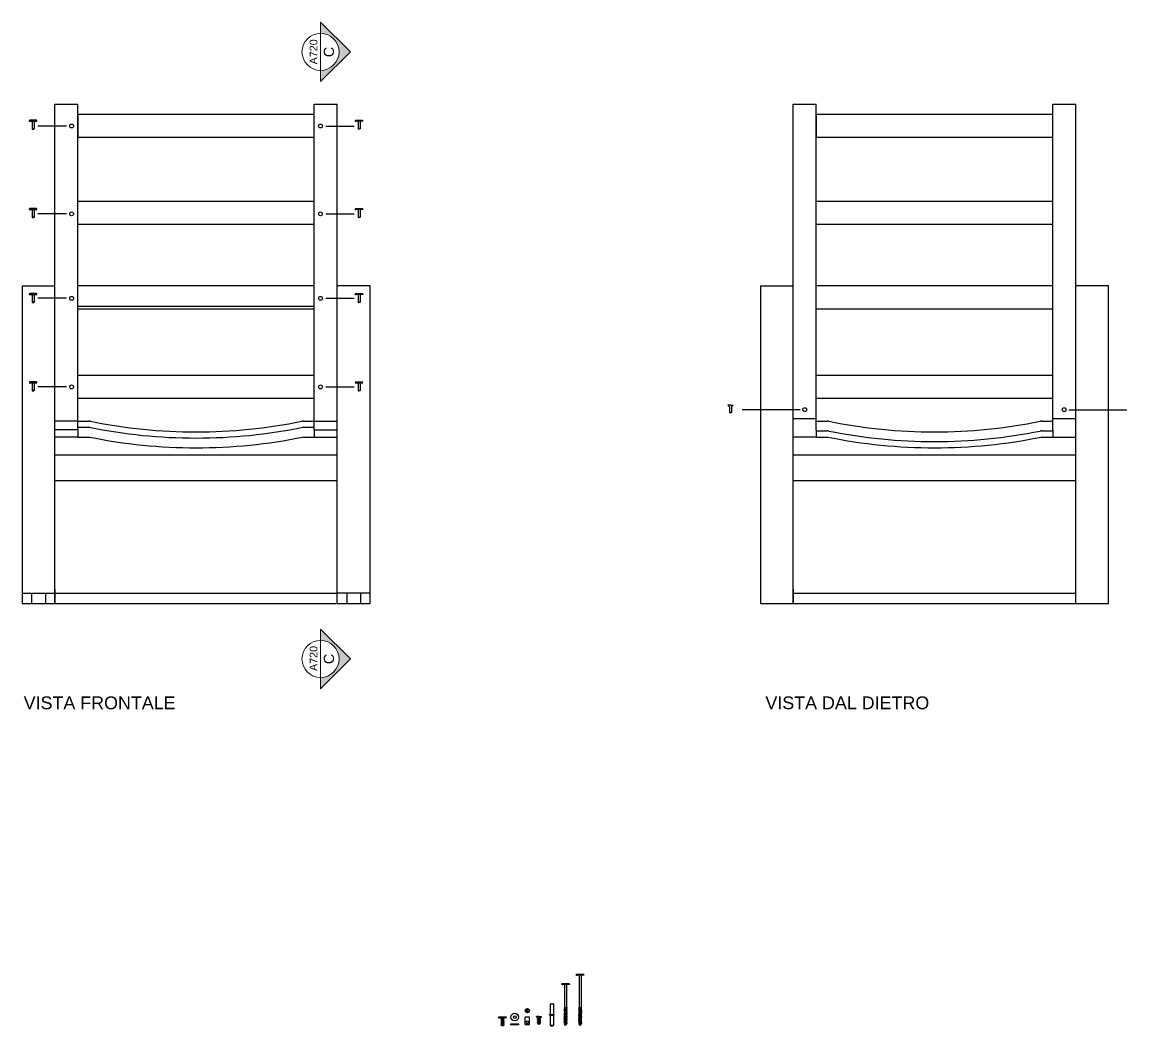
# Model space of a CAD drawing. Header units: millimetres. Extents: x -59 to 1311, y 25 to 454.
# Drawn here: x -58.9 to 157, y 243.1 to 439.2 of the extents above; entities that cross this region are included whole.
import ezdxf
from ezdxf.enums import TextEntityAlignment as Align

# ---------------------------------------------------------------- set-up
doc = ezdxf.new("R2010")
doc.units = ezdxf.units.MM
doc.layers.get('0').update_dxf_attribs({"color": 70})
doc.layers.add('A-ANNO-SYMB', color=202, linetype='Continuous', lineweight=18)
for name, color, linetype in [('G-ANNO-TEXT', 3, 'Continuous'), ('SIMBOLI', 201, 'Continuous'), ('viti sottili', 4, 'Continuous'), ('VITIGIUSTO', 61, 'Continuous')]:
    doc.layers.add(name, color=color, linetype=linetype)
doc.styles.add('ARIAL', font='arial.ttf')
doc.styles.get("Standard").update_dxf_attribs({"font": 'arial.ttf'})

# ---------------------------------------------------------------- blocks, each defined once
blk = doc.blocks.new('SYMBOL')
at = {"layer": 'A-ANNO-SYMB', "linetype": 'Continuous', "lineweight": 20}
h = blk.add_hatch(color=256, dxfattribs=at)
h.dxf.hatch_style = 1
h.paths.add_polyline_path([(11.206, 4.948), (11.316, 4.948, -1), (11.678, 4.948), (11.788, 4.948), (11.497, 5.241)])
at = {"linetype": 'Continuous', "lineweight": 20}
blk.add_line((11.316, 4.948), (11.678, 4.948), dxfattribs=at)
at = {"layer": 'A-ANNO-SYMB', "linetype": 'Continuous', "lineweight": 20}
for p, q in [((11.206, 4.948), (11.497, 5.241)), ((11.788, 4.948), (11.497, 5.241)), ((11.316, 4.948), (11.206, 4.948)), ((11.678, 4.948), (11.788, 4.948))]:
    blk.add_line(p, q, dxfattribs=at)
blk.add_circle((11.497, 4.948), 0.181, dxfattribs=at)
for tag, p in [('TAVOLA', (11.497, 5.08)), ('SEZIONE', (11.497, 4.918))]:
    blk.add_attdef(tag, text='', height=0.1, dxfattribs=at).set_placement(p, align=Align.TOP_CENTER)

msp = doc.modelspace()

# ---------------------------------------------------------------- linework, layer by layer
for p, q in [((-52.54, 422.54), (-52.54, 423.16)), ((-52.54, 423.16), (-48.04, 423.16)), ((-48.04, 361.26), (-48.04, 423.16)), ((-1.84, 421.16), (-48.04, 421.16)), ((-48.04, 421.16), (-48.04, 416.66)), ((-1.84, 361.26), (-1.84, 423.16)), ((-1.84, 423.16), (2.66, 423.16)), ((2.66, 422.54), (2.66, 423.16)), ((91.76, 422.54), (91.76, 423.16)), ((91.76, 423.16), (96.26, 423.16)), ((96.26, 361.26), (96.26, 423.16)), ((142.46, 421.16), (96.26, 421.16)), ((96.26, 421.16), (96.26, 416.66)), ((142.46, 361.26), (142.46, 423.16)), ((142.46, 423.16), (146.96, 423.16)), ((146.96, 422.54), (146.96, 423.16)), ((-1.84, 416.66), (-48.04, 416.66)), ((142.46, 416.66), (96.26, 416.66)), ((-1.84, 404.16), (-48.04, 404.16)), ((142.46, 404.16), (96.26, 404.16)), ((-1.84, 399.66), (-48.04, 399.66)), ((142.46, 399.66), (96.26, 399.66)), ((-58.94, 387.66), (-52.54, 387.66)), ((-1.84, 387.66), (-48.04, 387.66)), ((85.36, 387.66), (91.76, 387.66)), ((142.46, 387.66), (96.26, 387.66)), ((-1.84, 383.66), (-48.04, 383.66)), ((-1.84, 383.16), (-48.04, 383.16)), ((142.46, 383.16), (96.26, 383.16)), ((-1.84, 370.16), (-48.04, 370.16)), ((142.46, 370.16), (96.26, 370.16)), ((-1.84, 365.66), (-48.04, 365.66)), ((142.46, 365.66), (96.26, 365.66)), ((-52.54, 360.66), (-52.54, 361.66)), ((-48.04, 361.26), (-52.54, 361.26)), ((-48.04, 361.26), (-45.9, 361.26)), ((-48.04, 359.56), (-48.04, 361.26)), ((-3.97, 361.26), (-1.84, 361.26)), ((-1.84, 359.56), (-1.84, 361.26)), ((-1.84, 361.26), (2.66, 361.26)), ((96.26, 361.73), (91.76, 361.73)), ((91.76, 360.66), (91.76, 361.66)), ((96.26, 361.26), (98.39, 361.26)), ((96.26, 359.56), (96.26, 361.26)), ((140.32, 361.26), (142.46, 361.26)), ((146.96, 361.73), (142.46, 361.73)), ((142.46, 359.56), (142.46, 361.26)), ((-48.04, 359.56), (-52.54, 359.56)), ((-48.04, 360.06), (-45.9, 360.06)), ((-48.04, 359.56), (-48.04, 358.16)), ((-3.97, 360.06), (-1.84, 360.06)), ((-1.84, 359.56), (2.66, 359.56)), ((-1.84, 359.56), (-1.84, 358.16)), ((96.26, 359.56), (96.26, 358.16)), ((96.26, 359.36), (98.39, 359.36)), ((140.32, 359.36), (142.46, 359.36)), ((142.46, 359.56), (142.46, 358.16)), ((-48.04, 358.16), (-52.54, 358.16)), ((-48.04, 358.16), (-45.9, 358.16)), ((-3.97, 358.16), (-1.84, 358.16)), ((-1.84, 358.16), (2.66, 358.16)), ((96.26, 358.16), (91.76, 358.16)), ((96.26, 358.16), (98.39, 358.16)), ((140.32, 358.16), (142.46, 358.16)), ((142.46, 358.16), (146.96, 358.16)), ((-52.54, 354.66), (2.46, 354.66)), ((91.76, 354.66), (146.96, 354.66)), ((-52.54, 349.66), (2.46, 349.66)), ((91.76, 349.66), (146.96, 349.66)), ((-52.54, 328.43), (-52.54, 325.82)), ((91.76, 328.43), (91.76, 325.82)), ((-58.94, 327.66), (-52.54, 327.66)), ((-57.09, 327.66), (-57.09, 325.66)), ((-54.39, 327.66), (-54.39, 325.66)), ((-52.54, 327.66), (2.46, 327.66)), ((9.06, 327.66), (2.66, 327.66)), ((4.51, 327.66), (4.51, 325.66)), ((7.21, 327.66), (7.21, 325.66)), ((91.76, 327.66), (146.96, 327.66)), ((-58.94, 325.66), (-52.54, 325.66)), ((-52.54, 325.66), (2.46, 325.66)), ((85.36, 325.66), (91.76, 325.66)), ((91.76, 325.66), (146.96, 325.66))]:
    msp.add_line(p, q)
for points in [[(-52.54, 332.02), (-52.54, 422.54)], [(2.66, 325.66), (2.66, 422.54)], [(91.76, 332.02), (91.76, 422.54)], [(146.96, 325.66), (146.96, 422.54)], [(-58.94, 387.66), (-58.94, 325.66), (-52.54, 325.66), (-52.54, 387.66)], [(2.66, 325.66), (9.06, 325.66), (9.06, 327.66), (9.06, 387.66), (2.66, 387.66)], [(85.36, 387.66), (85.36, 325.66), (91.76, 325.66), (91.76, 387.66)], [(146.96, 325.66), (153.36, 325.66), (153.36, 327.66), (153.36, 387.66), (146.96, 387.66)]]:
    msp.add_lwpolyline(points)
for centre, radius, start, end in [((-45.9, 359.65), 1.61, 79.1233, 90), ((-24.94, 463.21), 104.05, 258.5459, 281.4541), ((-3.97, 359.65), 1.61, 90, 100.8767), ((98.39, 359.65), 1.61, 79.1233, 90), ((119.36, 463.21), 104.05, 258.5459, 281.4541), ((140.32, 359.65), 1.61, 90, 100.8767), ((-45.9, 359.65), 0.411, 79.6873, 90), ((-24.94, 463.21), 105.25, 258.5503, 281.4497), ((-3.97, 359.65), 0.411, 90, 100.3127), ((98.39, 357.75), 1.61, 79.1233, 90), ((119.36, 461.31), 104.05, 258.5459, 281.4541), ((140.32, 357.75), 1.61, 90, 100.8767), ((-45.9, 357.75), 0.411, 79.6873, 90), ((-24.94, 461.31), 105.25, 258.5503, 281.4497), ((-3.97, 357.75), 0.411, 90, 100.3127), ((98.39, 357.75), 0.411, 79.6873, 90), ((119.36, 461.31), 105.25, 258.5503, 281.4497), ((140.32, 357.75), 0.411, 90, 100.3127)]:
    msp.add_arc(centre, radius, start, end)
at = {"layer": 'SIMBOLI'}
for p, q in [((-50.29, 418.91), (-55.86, 418.91)), ((0.41, 418.91), (5.98, 418.91)), ((-50.29, 401.75), (-55.86, 401.75)), ((0.41, 401.75), (5.98, 401.75)), ((-50.29, 385.25), (-55.86, 385.25)), ((0.41, 385.25), (5.98, 385.25)), ((-50.29, 367.95), (-55.86, 367.95)), ((0.41, 367.95), (5.98, 367.95)), ((93.12, 363.5), (81.75, 363.5)), ((145.6, 363.5), (156.96, 363.5))]:
    msp.add_line(p, q, dxfattribs=at)
at = {"layer": 'viti sottili'}
for p, q in [((-57.53, 419.93), (-57.53, 419.88)), ((-56.03, 419.93), (-57.53, 419.93)), ((-57.53, 419.88), (-56.03, 419.88)), ((-56.13, 420.08), (-57.43, 420.08)), ((-56.98, 419.88), (-56.98, 418.38)), ((-56.93, 419.88), (-56.63, 419.88)), ((-56.58, 419.88), (-56.58, 418.38)), ((-56.03, 419.88), (-56.13, 419.88)), ((6.16, 419.93), (7.66, 419.93)), ((7.66, 419.88), (6.16, 419.88)), ((6.16, 419.88), (6.26, 419.88)), ((6.26, 420.08), (7.56, 420.08)), ((6.71, 419.88), (6.71, 418.38)), ((7.06, 419.88), (6.76, 419.88)), ((7.11, 419.88), (7.11, 418.38)), ((7.66, 419.93), (7.66, 419.88)), ((-56.58, 418.38), (-56.98, 418.38)), ((-56.92, 418.31), (-56.65, 418.31)), ((6.71, 418.38), (7.11, 418.38)), ((7.04, 418.31), (6.77, 418.31)), ((-57.53, 402.65), (-57.53, 402.6)), ((-56.03, 402.65), (-57.53, 402.65)), ((-57.53, 402.6), (-56.03, 402.6)), ((-56.13, 402.8), (-57.43, 402.8)), ((-56.98, 402.6), (-56.98, 401.1)), ((-56.93, 402.6), (-56.63, 402.6)), ((-56.58, 402.6), (-56.58, 401.1)), ((-56.03, 402.6), (-56.13, 402.6)), ((6.16, 402.65), (7.66, 402.65)), ((7.66, 402.6), (6.16, 402.6)), ((6.16, 402.6), (6.26, 402.6)), ((6.26, 402.8), (7.56, 402.8)), ((6.71, 402.6), (6.71, 401.1)), ((7.06, 402.6), (6.76, 402.6)), ((7.11, 402.6), (7.11, 401.1)), ((7.66, 402.65), (7.66, 402.6)), ((-56.58, 401.1), (-56.98, 401.1)), ((-56.92, 401.04), (-56.65, 401.04)), ((6.71, 401.1), (7.11, 401.1)), ((7.04, 401.04), (6.77, 401.04)), ((-57.53, 386.04), (-57.53, 385.99)), ((-56.03, 386.04), (-57.53, 386.04)), ((-57.53, 385.99), (-56.03, 385.99)), ((-56.13, 386.19), (-57.43, 386.19)), ((-56.98, 385.99), (-56.98, 384.49)), ((-56.58, 384.49), (-56.98, 384.49)), ((-56.93, 385.99), (-56.63, 385.99)), ((-56.92, 384.42), (-56.65, 384.42)), ((-56.58, 385.99), (-56.58, 384.49)), ((-56.03, 385.99), (-56.13, 385.99)), ((6.16, 386.04), (7.66, 386.04)), ((7.66, 385.99), (6.16, 385.99)), ((6.16, 385.99), (6.26, 385.99)), ((6.26, 386.19), (7.56, 386.19)), ((6.71, 385.99), (6.71, 384.49)), ((6.71, 384.49), (7.11, 384.49)), ((7.06, 385.99), (6.76, 385.99)), ((7.04, 384.42), (6.77, 384.42)), ((7.11, 385.99), (7.11, 384.49)), ((7.66, 386.04), (7.66, 385.99)), ((-57.53, 368.77), (-57.53, 368.72)), ((-56.03, 368.77), (-57.53, 368.77)), ((-57.53, 368.72), (-56.03, 368.72)), ((-56.13, 368.92), (-57.43, 368.92)), ((-56.98, 368.72), (-56.98, 367.22)), ((-56.58, 367.22), (-56.98, 367.22)), ((-56.93, 368.72), (-56.63, 368.72)), ((-56.92, 367.15), (-56.65, 367.15)), ((-56.58, 368.72), (-56.58, 367.22)), ((-56.03, 368.72), (-56.13, 368.72)), ((6.16, 368.77), (7.66, 368.77)), ((7.66, 368.72), (6.16, 368.72)), ((6.16, 368.72), (6.26, 368.72)), ((6.26, 368.92), (7.56, 368.92)), ((6.71, 368.72), (6.71, 367.22)), ((6.71, 367.22), (7.11, 367.22)), ((7.06, 368.72), (6.76, 368.72)), ((7.04, 367.15), (6.77, 367.15)), ((7.11, 368.72), (7.11, 367.22)), ((7.66, 368.77), (7.66, 368.72)), ((79.5, 364.4), (79, 364.4)), ((79, 364.37), (79, 364.4)), ((79.5, 364.37), (79, 364.37)), ((79.3, 364.06), (79, 364.37)), ((79.3, 364.06), (79.3, 362.97)), ((79.3, 362.97), (79.7, 362.97)), ((79.64, 362.9), (79.37, 362.9)), ((79.5, 364.4), (80, 364.4)), ((79.5, 364.37), (80, 364.37)), ((79.7, 364.07), (80, 364.37)), ((79.7, 364.07), (79.7, 362.97)), ((80, 364.37), (80, 364.4))]:
    msp.add_line(p, q, dxfattribs=at)
for centre, radius, start, end in [((-56.96, 419.65), 0.637, 138.1799, 154.44), ((-56.61, 419.65), 0.637, 25.56, 41.8201), ((6.73, 419.65), 0.637, 138.1799, 154.44), ((7.08, 419.65), 0.637, 25.56, 41.8201), ((-56.81, 418.48), 0.202, 211.5211, 238.4789), ((-56.76, 418.48), 0.202, 301.5211, 328.4789), ((6.88, 418.48), 0.202, 211.5211, 238.4789), ((6.93, 418.48), 0.202, 301.5211, 328.4789), ((-56.96, 402.38), 0.637, 138.1799, 154.44), ((-56.61, 402.38), 0.637, 25.56, 41.8201), ((6.73, 402.38), 0.637, 138.1799, 154.44), ((7.08, 402.38), 0.637, 25.56, 41.8201), ((-56.81, 401.21), 0.202, 211.5211, 238.4789), ((-56.76, 401.21), 0.202, 301.5211, 328.4789), ((6.88, 401.21), 0.202, 211.5211, 238.4789), ((6.93, 401.21), 0.202, 301.5211, 328.4789), ((-56.96, 385.76), 0.637, 138.1799, 154.44), ((-56.81, 384.6), 0.202, 211.5211, 238.4789), ((-56.76, 384.6), 0.202, 301.5211, 328.4789), ((-56.61, 385.76), 0.637, 25.56, 41.8201), ((6.73, 385.76), 0.637, 138.1799, 154.44), ((6.88, 384.6), 0.202, 211.5211, 238.4789), ((6.93, 384.6), 0.202, 301.5211, 328.4789), ((7.08, 385.76), 0.637, 25.56, 41.8201), ((-56.96, 368.49), 0.637, 138.1799, 154.44), ((-56.81, 367.32), 0.202, 211.5211, 238.4789), ((-56.76, 367.32), 0.202, 301.5211, 328.4789), ((-56.61, 368.49), 0.637, 25.56, 41.8201), ((6.73, 368.49), 0.637, 138.1799, 154.44), ((6.88, 367.32), 0.202, 211.5211, 238.4789), ((6.93, 367.32), 0.202, 301.5211, 328.4789), ((7.08, 368.49), 0.637, 25.56, 41.8201), ((79.48, 363.07), 0.202, 211.5211, 238.4789), ((79.53, 363.07), 0.202, 301.5211, 328.4789)]:
    msp.add_arc(centre, radius, start, end, dxfattribs=at)
at = {"layer": 'VITIGIUSTO'}
for p, q in [((-56.03, 419.88), (-56.03, 419.93)), ((-56.03, 419.88), (-56.03, 419.93)), ((6.16, 419.88), (6.16, 419.93)), ((6.16, 419.88), (6.16, 419.93)), ((-56.03, 402.6), (-56.03, 402.65)), ((-56.03, 402.6), (-56.03, 402.65)), ((6.16, 402.6), (6.16, 402.65)), ((6.16, 402.6), (6.16, 402.65)), ((-56.03, 385.99), (-56.03, 386.04)), ((-56.03, 385.99), (-56.03, 386.04)), ((6.16, 385.99), (6.16, 386.04)), ((6.16, 385.99), (6.16, 386.04)), ((-56.03, 368.72), (-56.03, 368.77)), ((-56.03, 368.72), (-56.03, 368.77)), ((6.16, 368.72), (6.16, 368.77)), ((6.16, 368.72), (6.16, 368.77)), ((49.36, 253.02), (49.36, 253.07)), ((49.36, 253.02), (49.36, 253.07)), ((49.36, 253.07), (50.86, 253.07)), ((50.86, 253.02), (49.36, 253.02)), ((49.36, 253.02), (49.46, 253.02)), ((49.46, 253.22), (50.76, 253.22)), ((49.91, 253.02), (49.91, 246.67)), ((50.31, 253.02), (50.31, 246.74)), ((50.86, 253.07), (50.86, 253.02)), ((46.53, 251.22), (46.53, 251.27)), ((46.53, 251.22), (46.53, 251.27)), ((46.53, 251.27), (48.03, 251.27)), ((48.03, 251.22), (46.53, 251.22)), ((46.53, 251.22), (46.63, 251.22)), ((46.63, 251.42), (47.93, 251.42)), ((47.08, 251.22), (47.08, 246.67)), ((47.48, 251.22), (47.48, 246.74)), ((48.03, 251.27), (48.03, 251.22)), ((39.74, 245.73), (39.74, 246.45)), ((39.84, 245.73), (39.84, 246.45)), ((44.3, 245.34), (44.3, 247.36)), ((44.9, 247.36), (44.3, 247.36)), ((44.4, 247.46), (44.8, 247.46)), ((44.9, 247.36), (44.9, 245.34)), ((47, 246.64), (47.01, 246.66)), ((47, 246.64), (47.04, 246.63)), ((47, 246.55), (47.01, 246.56)), ((47, 246.55), (47.04, 246.54)), ((47, 246.44), (47.01, 246.46)), ((47, 246.44), (47.04, 246.43)), ((47, 246.35), (47.01, 246.36)), ((47, 246.35), (47.04, 246.34)), ((47, 246.24), (47.01, 246.26)), ((47, 246.24), (47.04, 246.23)), ((47, 246.14), (47.01, 246.16)), ((47, 246.14), (47.04, 246.13)), ((47.01, 246.66), (47.5, 246.75)), ((47.01, 246.56), (47.5, 246.65)), ((47.01, 246.46), (47.5, 246.55)), ((47.01, 246.36), (47.5, 246.45)), ((47.01, 246.26), (47.5, 246.35)), ((47.01, 246.16), (47.5, 246.25)), ((47.01, 246.06), (47.5, 246.15)), ((47.54, 246.72), (47.04, 246.63)), ((47.54, 246.63), (47.04, 246.54)), ((47.54, 246.52), (47.04, 246.43)), ((47.54, 246.43), (47.04, 246.34)), ((47.54, 246.32), (47.04, 246.23)), ((47.54, 246.22), (47.04, 246.13)), ((47.08, 246.64), (47.08, 246.57)), ((47.08, 246.54), (47.08, 246.47)), ((47.08, 246.44), (47.08, 246.37)), ((47.08, 246.34), (47.08, 246.27)), ((47.08, 246.24), (47.08, 246.17)), ((47.08, 246.14), (47.08, 246.07)), ((47.48, 246.71), (47.48, 246.65)), ((47.48, 246.62), (47.48, 246.54)), ((47.48, 246.51), (47.48, 246.45)), ((47.48, 246.42), (47.48, 246.34)), ((47.48, 246.31), (47.48, 246.24)), ((47.48, 246.21), (47.48, 246.14)), ((47.5, 246.75), (47.54, 246.74)), ((47.5, 246.65), (47.54, 246.64)), ((47.5, 246.55), (47.54, 246.54)), ((47.5, 246.45), (47.54, 246.44)), ((47.5, 246.35), (47.54, 246.34)), ((47.5, 246.25), (47.54, 246.24)), ((47.5, 246.15), (47.54, 246.14)), ((47.54, 246.74), (47.54, 246.72)), ((47.54, 246.64), (47.54, 246.63)), ((47.54, 246.54), (47.54, 246.52)), ((47.54, 246.44), (47.54, 246.43)), ((47.54, 246.34), (47.54, 246.32)), ((47.54, 246.24), (47.54, 246.22)), ((47.54, 246.14), (47.54, 246.12)), ((49.84, 246.66), (50.34, 246.75)), ((49.84, 246.64), (49.84, 246.66)), ((49.84, 246.56), (50.34, 246.65)), ((49.84, 246.64), (49.88, 246.63)), ((49.84, 246.55), (49.84, 246.56)), ((49.84, 246.46), (50.34, 246.55)), ((49.84, 246.55), (49.88, 246.54)), ((49.84, 246.44), (49.84, 246.46)), ((49.84, 246.36), (50.34, 246.45)), ((49.84, 246.44), (49.88, 246.43)), ((49.84, 246.35), (49.84, 246.36)), ((49.84, 246.26), (50.34, 246.35)), ((49.84, 246.35), (49.88, 246.34)), ((49.84, 246.24), (49.84, 246.26)), ((49.84, 246.16), (50.34, 246.25)), ((49.84, 246.24), (49.88, 246.23)), ((49.84, 246.14), (49.84, 246.16)), ((49.84, 246.06), (50.34, 246.15)), ((49.84, 246.14), (49.88, 246.13)), ((50.37, 246.72), (49.88, 246.63)), ((50.37, 246.63), (49.88, 246.54)), ((50.37, 246.52), (49.88, 246.43)), ((50.37, 246.43), (49.88, 246.34)), ((50.37, 246.32), (49.88, 246.23)), ((50.37, 246.22), (49.88, 246.13)), ((49.91, 246.64), (49.91, 246.57)), ((49.91, 246.54), (49.91, 246.47)), ((49.91, 246.44), (49.91, 246.37)), ((49.91, 246.34), (49.91, 246.27)), ((49.91, 246.24), (49.91, 246.17)), ((49.91, 246.14), (49.91, 246.07)), ((50.31, 246.71), (50.31, 246.65)), ((50.31, 246.62), (50.31, 246.54)), ((50.31, 246.51), (50.31, 246.45)), ((50.31, 246.42), (50.31, 246.34)), ((50.31, 246.31), (50.31, 246.24)), ((50.31, 246.21), (50.31, 246.14)), ((50.34, 246.75), (50.37, 246.74)), ((50.34, 246.65), (50.37, 246.64)), ((50.34, 246.55), (50.37, 246.54)), ((50.34, 246.45), (50.37, 246.44)), ((50.34, 246.35), (50.37, 246.34)), ((50.34, 246.25), (50.37, 246.24)), ((50.34, 246.15), (50.37, 246.14)), ((50.37, 246.74), (50.37, 246.72)), ((50.37, 246.64), (50.37, 246.63)), ((50.37, 246.54), (50.37, 246.52)), ((50.37, 246.44), (50.37, 246.43)), ((50.37, 246.34), (50.37, 246.32)), ((50.37, 246.24), (50.37, 246.22)), ((50.37, 246.14), (50.37, 246.12)), ((34.18, 244.72), (34.18, 244.77)), ((34.18, 244.72), (34.18, 244.77)), ((34.18, 244.77), (35.68, 244.77)), ((35.68, 244.72), (34.18, 244.72)), ((34.18, 244.72), (34.28, 244.72)), ((34.28, 244.92), (35.58, 244.92)), ((34.67, 244.69), (34.84, 244.72)), ((34.67, 244.61), (35.16, 244.7)), ((34.67, 244.68), (34.67, 244.69)), ((34.67, 244.68), (34.71, 244.67)), ((34.67, 244.59), (34.67, 244.61)), ((34.67, 244.51), (35.16, 244.6)), ((34.67, 244.59), (34.71, 244.58)), ((34.67, 244.49), (34.67, 244.51)), ((34.67, 244.41), (35.16, 244.5)), ((34.67, 244.49), (34.71, 244.48)), ((34.67, 244.39), (34.67, 244.41)), ((34.67, 244.31), (35.16, 244.4)), ((34.67, 244.39), (34.71, 244.38)), ((34.67, 244.29), (34.67, 244.31)), ((34.67, 244.29), (34.71, 244.28)), ((34.67, 244.2), (35.16, 244.29)), ((34.67, 244.11), (35.16, 244.2)), ((34.67, 244.19), (34.67, 244.2)), ((34.67, 244.19), (34.71, 244.18)), ((34.67, 244.09), (34.67, 244.11)), ((34.67, 244.09), (34.71, 244.08)), ((34.67, 244), (35.16, 244.09)), ((34.67, 243.91), (35.16, 244)), ((34.67, 243.99), (34.67, 244)), ((34.67, 243.99), (34.71, 243.98)), ((35.01, 244.72), (34.71, 244.67)), ((35.2, 244.67), (34.71, 244.58)), ((35.2, 244.58), (34.71, 244.48)), ((35.2, 244.47), (34.71, 244.38)), ((35.2, 244.38), (34.71, 244.28)), ((35.2, 244.27), (34.71, 244.18)), ((35.2, 244.18), (34.71, 244.08)), ((35.2, 244.07), (34.71, 243.98)), ((35.2, 243.98), (34.71, 243.88)), ((34.73, 244.72), (34.73, 244.71)), ((34.73, 244.67), (34.73, 244.62)), ((34.73, 244.59), (34.73, 244.52)), ((34.73, 244.49), (34.73, 244.42)), ((34.73, 244.39), (34.73, 244.32)), ((34.73, 244.29), (34.73, 244.21)), ((34.73, 244.18), (34.73, 244.12)), ((34.73, 244.09), (34.73, 244.02)), ((34.73, 243.98), (34.73, 243.92)), ((35.08, 244.72), (34.78, 244.72)), ((35.13, 244.72), (35.13, 244.69)), ((35.13, 244.66), (35.13, 244.59)), ((35.13, 244.56), (35.13, 244.49)), ((35.13, 244.46), (35.13, 244.39)), ((35.13, 244.36), (35.13, 244.29)), ((35.13, 244.26), (35.13, 244.19)), ((35.13, 244.16), (35.13, 244.09)), ((35.13, 244.06), (35.13, 243.99)), ((35.16, 244.7), (35.2, 244.69)), ((35.16, 244.6), (35.2, 244.59)), ((35.16, 244.5), (35.2, 244.49)), ((35.16, 244.4), (35.2, 244.39)), ((35.16, 244.29), (35.2, 244.29)), ((35.16, 244.2), (35.2, 244.19)), ((35.16, 244.09), (35.2, 244.09)), ((35.16, 244), (35.2, 243.99)), ((35.2, 244.69), (35.2, 244.67)), ((35.2, 244.59), (35.2, 244.58)), ((35.2, 244.49), (35.2, 244.47)), ((35.2, 244.39), (35.2, 244.38)), ((35.2, 244.29), (35.2, 244.27)), ((35.2, 244.19), (35.2, 244.18)), ((35.2, 244.09), (35.2, 244.07)), ((35.2, 243.99), (35.2, 243.98)), ((35.68, 244.77), (35.68, 244.72)), ((39.39, 243.4), (39.39, 244.8)), ((40.19, 244.8), (39.39, 244.8)), ((39.44, 244.9), (39.74, 244.9)), ((39.74, 244.9), (39.74, 244.81)), ((39.84, 244.81), (39.74, 244.81)), ((39.84, 244.9), (39.84, 244.81)), ((39.84, 244.9), (40.14, 244.9)), ((40.19, 243.4), (40.19, 244.8)), ((42.06, 244.94), (41.56, 244.94)), ((41.56, 244.92), (41.56, 244.94)), ((42.06, 244.92), (41.56, 244.92)), ((41.86, 244.61), (41.56, 244.92)), ((41.79, 244.58), (41.8, 244.6)), ((41.79, 244.58), (41.83, 244.57)), ((41.79, 244.48), (41.8, 244.49)), ((41.79, 244.48), (41.83, 244.47)), ((41.79, 244.38), (41.8, 244.4)), ((41.79, 244.38), (41.83, 244.37)), ((41.79, 244.27), (41.8, 244.29)), ((41.79, 244.27), (41.83, 244.26)), ((41.79, 244.18), (41.8, 244.2)), ((41.79, 244.18), (41.83, 244.17)), ((41.79, 244.07), (41.8, 244.09)), ((41.79, 244.07), (41.83, 244.06)), ((41.79, 243.98), (41.8, 244)), ((41.79, 243.98), (41.83, 243.97)), ((41.8, 244.6), (41.86, 244.61)), ((41.8, 244.49), (42.29, 244.58)), ((41.8, 244.4), (42.29, 244.49)), ((41.8, 244.29), (42.29, 244.38)), ((41.8, 244.2), (42.29, 244.29)), ((41.8, 244.09), (42.29, 244.18)), ((41.8, 244), (42.29, 244.09)), ((41.8, 243.89), (42.29, 243.98)), ((42.05, 244.61), (41.83, 244.57)), ((42.33, 244.56), (41.83, 244.47)), ((42.33, 244.46), (41.83, 244.37)), ((42.33, 244.36), (41.83, 244.26)), ((42.33, 244.26), (41.83, 244.17)), ((42.33, 244.16), (41.83, 244.06)), ((42.33, 244.06), (41.83, 243.97)), ((41.86, 244.61), (42.26, 244.61)), ((41.86, 244.58), (41.86, 244.5)), ((41.86, 244.47), (41.86, 244.41)), ((41.86, 244.38), (41.86, 244.3)), ((41.86, 244.27), (41.86, 244.21)), ((41.86, 244.18), (41.86, 244.1)), ((41.86, 244.07), (41.86, 244.01)), ((41.86, 243.98), (41.86, 243.9)), ((42.06, 244.94), (42.56, 244.94)), ((42.06, 244.92), (42.56, 244.92)), ((42.26, 244.61), (42.56, 244.92)), ((42.26, 244.61), (42.26, 244.58)), ((42.26, 244.55), (42.26, 244.48)), ((42.26, 244.45), (42.26, 244.37)), ((42.26, 244.34), (42.26, 244.28)), ((42.26, 244.25), (42.26, 244.17)), ((42.26, 244.14), (42.26, 244.08)), ((42.26, 244.05), (42.26, 243.97)), ((42.29, 244.58), (42.33, 244.57)), ((42.29, 244.49), (42.33, 244.48)), ((42.29, 244.38), (42.33, 244.37)), ((42.29, 244.29), (42.33, 244.28)), ((42.29, 244.18), (42.33, 244.17)), ((42.29, 244.09), (42.33, 244.08)), ((42.29, 243.98), (42.33, 243.97)), ((42.33, 244.57), (42.33, 244.56)), ((42.33, 244.48), (42.33, 244.46)), ((42.33, 244.37), (42.33, 244.36)), ((42.33, 244.28), (42.33, 244.26)), ((42.33, 244.17), (42.33, 244.16)), ((42.33, 244.08), (42.33, 244.06)), ((42.33, 243.97), (42.33, 243.96)), ((42.56, 244.92), (42.56, 244.94)), ((44.3, 245.34), (44.15, 245.34)), ((44.15, 245.24), (44.15, 245.34)), ((44.3, 245.24), (44.15, 245.24)), ((44.3, 245.34), (44.9, 245.34)), ((44.3, 243.22), (44.3, 245.24)), ((44.3, 245.24), (44.9, 245.24)), ((44.9, 245.34), (45.05, 245.34)), ((44.9, 245.24), (44.9, 243.22)), ((44.9, 245.24), (45.05, 245.24)), ((45.05, 245.24), (45.05, 245.34)), ((47, 246.04), (47.01, 246.06)), ((47, 246.04), (47.04, 246.03)), ((47, 245.94), (47.01, 245.96)), ((47, 245.94), (47.04, 245.93)), ((47, 245.84), (47.01, 245.86)), ((47, 245.84), (47.04, 245.83)), ((47, 245.74), (47.01, 245.76)), ((47, 245.74), (47.04, 245.73)), ((47, 245.64), (47.01, 245.66)), ((47, 245.64), (47.04, 245.63)), ((47, 245.54), (47.01, 245.56)), ((47, 245.54), (47.04, 245.53)), ((47, 245.44), (47.01, 245.46)), ((47, 245.44), (47.04, 245.43)), ((47, 245.34), (47.01, 245.36)), ((47, 245.34), (47.04, 245.33)), ((47, 245.24), (47.01, 245.26)), ((47, 245.24), (47.04, 245.23)), ((47, 245.14), (47.01, 245.16)), ((47, 245.14), (47.04, 245.13)), ((47, 245.04), (47.01, 245.06)), ((47, 245.04), (47.04, 245.03)), ((47, 244.94), (47.01, 244.95)), ((47, 244.94), (47.04, 244.93)), ((47, 244.84), (47.01, 244.86)), ((47, 244.84), (47.04, 244.83)), ((47, 244.73), (47.01, 244.75)), ((47, 244.73), (47.04, 244.72)), ((47, 244.64), (47.01, 244.65)), ((47, 244.64), (47.04, 244.63)), ((47, 244.53), (47.01, 244.55)), ((47, 244.53), (47.04, 244.52)), ((47, 244.44), (47.01, 244.45)), ((47, 244.44), (47.04, 244.43)), ((47, 244.33), (47.01, 244.35)), ((47, 244.33), (47.04, 244.32)), ((47, 244.24), (47.01, 244.25)), ((47, 244.24), (47.04, 244.23)), ((47, 244.13), (47.01, 244.15)), ((47, 244.13), (47.04, 244.12)), ((47, 244.04), (47.01, 244.05)), ((47, 244.04), (47.04, 244.03)), ((47.01, 245.96), (47.5, 246.05)), ((47.01, 245.86), (47.5, 245.95)), ((47.01, 245.76), (47.5, 245.85)), ((47.01, 245.66), (47.5, 245.75)), ((47.01, 245.56), (47.5, 245.65)), ((47.01, 245.46), (47.5, 245.55)), ((47.01, 245.36), (47.5, 245.45)), ((47.01, 245.26), (47.5, 245.35)), ((47.01, 245.16), (47.5, 245.25)), ((47.01, 245.06), (47.5, 245.15)), ((47.01, 244.95), (47.5, 245.05)), ((47.01, 244.86), (47.5, 244.95)), ((47.01, 244.75), (47.5, 244.84)), ((47.01, 244.65), (47.5, 244.74)), ((47.01, 244.55), (47.5, 244.64)), ((47.01, 244.45), (47.5, 244.54)), ((47.01, 244.35), (47.5, 244.44)), ((47.01, 244.25), (47.5, 244.34)), ((47.01, 244.15), (47.5, 244.24)), ((47.01, 244.05), (47.5, 244.14)), ((47.01, 243.95), (47.5, 244.04)), ((47.54, 246.12), (47.04, 246.03)), ((47.54, 246.02), (47.04, 245.93)), ((47.54, 245.92), (47.04, 245.83)), ((47.54, 245.82), (47.04, 245.73)), ((47.54, 245.72), (47.04, 245.63)), ((47.54, 245.62), (47.04, 245.53)), ((47.54, 245.52), (47.04, 245.43)), ((47.54, 245.42), (47.04, 245.33)), ((47.54, 245.32), (47.04, 245.23)), ((47.54, 245.22), (47.04, 245.13)), ((47.54, 245.12), (47.04, 245.03)), ((47.54, 245.02), (47.04, 244.93)), ((47.54, 244.92), (47.04, 244.83)), ((47.54, 244.81), (47.04, 244.72)), ((47.54, 244.72), (47.04, 244.63)), ((47.54, 244.61), (47.04, 244.52)), ((47.54, 244.52), (47.04, 244.43)), ((47.54, 244.41), (47.04, 244.32)), ((47.54, 244.32), (47.04, 244.23)), ((47.54, 244.21), (47.04, 244.12)), ((47.54, 244.12), (47.04, 244.03)), ((47.54, 244.01), (47.04, 243.92)), ((47.08, 246.04), (47.08, 245.97)), ((47.08, 245.94), (47.08, 245.87)), ((47.08, 245.84), (47.08, 245.77)), ((47.08, 245.74), (47.08, 245.67)), ((47.08, 245.64), (47.08, 245.57)), ((47.08, 245.54), (47.08, 245.47)), ((47.08, 245.44), (47.08, 245.37)), ((47.08, 245.34), (47.08, 245.27)), ((47.08, 245.24), (47.08, 245.17)), ((47.08, 245.14), (47.08, 245.07)), ((47.08, 245.04), (47.08, 244.97)), ((47.08, 244.94), (47.08, 244.87)), ((47.08, 244.84), (47.08, 244.76)), ((47.08, 244.73), (47.08, 244.66)), ((47.08, 244.63), (47.08, 244.56)), ((47.08, 244.53), (47.08, 244.46)), ((47.08, 244.43), (47.08, 244.36)), ((47.08, 244.33), (47.08, 244.26)), ((47.08, 244.23), (47.08, 244.16)), ((47.08, 244.13), (47.08, 244.06)), ((47.08, 244.03), (47.08, 243.96)), ((47.48, 246.11), (47.48, 246.04)), ((47.48, 246.01), (47.48, 245.94)), ((47.48, 245.91), (47.48, 245.84)), ((47.48, 245.81), (47.48, 245.74)), ((47.48, 245.71), (47.48, 245.64)), ((47.48, 245.61), (47.48, 245.54)), ((47.48, 245.51), (47.48, 245.44)), ((47.48, 245.41), (47.48, 245.34)), ((47.48, 245.31), (47.48, 245.24)), ((47.48, 245.21), (47.48, 245.14)), ((47.48, 245.11), (47.48, 245.04)), ((47.48, 245.01), (47.48, 244.94)), ((47.48, 244.91), (47.48, 244.83)), ((47.48, 244.8), (47.48, 244.74)), ((47.48, 244.71), (47.48, 244.63)), ((47.48, 244.6), (47.48, 244.54)), ((47.48, 244.51), (47.48, 244.43)), ((47.48, 244.4), (47.48, 244.34)), ((47.48, 244.31), (47.48, 244.23)), ((47.48, 244.2), (47.48, 244.14)), ((47.48, 244.11), (47.48, 244.03)), ((47.48, 244), (47.48, 243.94)), ((47.5, 246.05), (47.54, 246.04)), ((47.5, 245.95), (47.54, 245.94)), ((47.5, 245.85), (47.54, 245.84)), ((47.5, 245.75), (47.54, 245.74)), ((47.5, 245.65), (47.54, 245.64)), ((47.5, 245.55), (47.54, 245.54)), ((47.5, 245.45), (47.54, 245.44)), ((47.5, 245.35), (47.54, 245.34)), ((47.5, 245.25), (47.54, 245.24)), ((47.5, 245.15), (47.54, 245.14)), ((47.5, 245.05), (47.54, 245.04)), ((47.5, 244.95), (47.54, 244.94)), ((47.5, 244.84), (47.54, 244.83)), ((47.5, 244.74), (47.54, 244.73)), ((47.5, 244.64), (47.54, 244.63)), ((47.5, 244.54), (47.54, 244.53)), ((47.5, 244.44), (47.54, 244.43)), ((47.5, 244.34), (47.54, 244.33)), ((47.5, 244.24), (47.54, 244.23)), ((47.5, 244.14), (47.54, 244.13)), ((47.5, 244.04), (47.54, 244.03)), ((47.54, 246.04), (47.54, 246.02)), ((47.54, 245.94), (47.54, 245.92)), ((47.54, 245.84), (47.54, 245.82)), ((47.54, 245.74), (47.54, 245.72)), ((47.54, 245.64), (47.54, 245.62)), ((47.54, 245.54), (47.54, 245.52)), ((47.54, 245.44), (47.54, 245.42)), ((47.54, 245.34), (47.54, 245.32)), ((47.54, 245.24), (47.54, 245.22)), ((47.54, 245.14), (47.54, 245.12)), ((47.54, 245.04), (47.54, 245.02)), ((47.54, 244.94), (47.54, 244.92)), ((47.54, 244.83), (47.54, 244.81)), ((47.54, 244.73), (47.54, 244.72)), ((47.54, 244.63), (47.54, 244.61)), ((47.54, 244.53), (47.54, 244.52)), ((47.54, 244.43), (47.54, 244.41)), ((47.54, 244.33), (47.54, 244.32)), ((47.54, 244.23), (47.54, 244.21)), ((47.54, 244.13), (47.54, 244.12)), ((47.54, 244.03), (47.54, 244.01)), ((49.84, 246.04), (49.84, 246.06)), ((49.84, 245.96), (50.34, 246.05)), ((49.84, 246.04), (49.88, 246.03)), ((49.84, 245.94), (49.84, 245.96)), ((49.84, 245.86), (50.34, 245.95)), ((49.84, 245.94), (49.88, 245.93)), ((49.84, 245.84), (49.84, 245.86)), ((49.84, 245.76), (50.34, 245.85)), ((49.84, 245.84), (49.88, 245.83)), ((49.84, 245.74), (49.84, 245.76)), ((49.84, 245.66), (50.34, 245.75)), ((49.84, 245.74), (49.88, 245.73)), ((49.84, 245.64), (49.84, 245.66)), ((49.84, 245.56), (50.34, 245.65)), ((49.84, 245.64), (49.88, 245.63)), ((49.84, 245.54), (49.84, 245.56)), ((49.84, 245.46), (50.34, 245.55)), ((49.84, 245.54), (49.88, 245.53)), ((49.84, 245.44), (49.84, 245.46)), ((49.84, 245.36), (50.34, 245.45)), ((49.84, 245.44), (49.88, 245.43)), ((49.84, 245.34), (49.84, 245.36)), ((49.84, 245.26), (50.34, 245.35)), ((49.84, 245.34), (49.88, 245.33)), ((49.84, 245.24), (49.84, 245.26)), ((49.84, 245.16), (50.34, 245.25)), ((49.84, 245.24), (49.88, 245.23)), ((49.84, 245.14), (49.84, 245.16)), ((49.84, 245.06), (50.34, 245.15)), ((49.84, 245.14), (49.88, 245.13)), ((49.84, 245.04), (49.84, 245.06)), ((49.84, 244.95), (50.34, 245.05)), ((49.84, 245.04), (49.88, 245.03)), ((49.84, 244.86), (50.34, 244.95)), ((49.84, 244.94), (49.84, 244.95)), ((49.84, 244.94), (49.88, 244.93)), ((49.84, 244.84), (49.84, 244.86)), ((49.84, 244.84), (49.88, 244.83)), ((49.84, 244.75), (50.34, 244.84)), ((49.84, 244.73), (49.84, 244.75)), ((49.84, 244.65), (50.34, 244.74)), ((49.84, 244.73), (49.88, 244.72)), ((49.84, 244.64), (49.84, 244.65)), ((49.84, 244.64), (49.88, 244.63)), ((49.84, 244.55), (50.34, 244.64)), ((49.84, 244.53), (49.84, 244.55)), ((49.84, 244.45), (50.34, 244.54)), ((49.84, 244.53), (49.88, 244.52)), ((49.84, 244.44), (49.84, 244.45)), ((49.84, 244.44), (49.88, 244.43)), ((49.84, 244.35), (50.34, 244.44)), ((49.84, 244.33), (49.84, 244.35)), ((49.84, 244.25), (50.34, 244.34)), ((49.84, 244.33), (49.88, 244.32)), ((49.84, 244.24), (49.84, 244.25)), ((49.84, 244.24), (49.88, 244.23)), ((49.84, 244.15), (50.34, 244.24)), ((49.84, 244.13), (49.84, 244.15)), ((49.84, 244.05), (50.34, 244.14)), ((49.84, 244.13), (49.88, 244.12)), ((49.84, 244.04), (49.84, 244.05)), ((49.84, 244.04), (49.88, 244.03)), ((49.84, 243.95), (50.34, 244.04)), ((50.37, 246.12), (49.88, 246.03)), ((50.37, 246.02), (49.88, 245.93)), ((50.37, 245.92), (49.88, 245.83)), ((50.37, 245.82), (49.88, 245.73)), ((50.37, 245.72), (49.88, 245.63)), ((50.37, 245.62), (49.88, 245.53)), ((50.37, 245.52), (49.88, 245.43)), ((50.37, 245.42), (49.88, 245.33)), ((50.37, 245.32), (49.88, 245.23)), ((50.37, 245.22), (49.88, 245.13)), ((50.37, 245.12), (49.88, 245.03)), ((50.37, 245.02), (49.88, 244.93)), ((50.37, 244.92), (49.88, 244.83)), ((50.37, 244.81), (49.88, 244.72)), ((50.37, 244.72), (49.88, 244.63)), ((50.37, 244.61), (49.88, 244.52)), ((50.37, 244.52), (49.88, 244.43)), ((50.37, 244.41), (49.88, 244.32)), ((50.37, 244.32), (49.88, 244.23)), ((50.37, 244.21), (49.88, 244.12)), ((50.37, 244.12), (49.88, 244.03)), ((50.37, 244.01), (49.88, 243.92)), ((49.91, 246.04), (49.91, 245.97)), ((49.91, 245.94), (49.91, 245.87)), ((49.91, 245.84), (49.91, 245.77)), ((49.91, 245.74), (49.91, 245.67)), ((49.91, 245.64), (49.91, 245.57)), ((49.91, 245.54), (49.91, 245.47)), ((49.91, 245.44), (49.91, 245.37)), ((49.91, 245.34), (49.91, 245.27)), ((49.91, 245.24), (49.91, 245.17)), ((49.91, 245.14), (49.91, 245.07)), ((49.91, 245.04), (49.91, 244.97)), ((49.91, 244.94), (49.91, 244.87)), ((49.91, 244.84), (49.91, 244.76)), ((49.91, 244.73), (49.91, 244.66)), ((49.91, 244.63), (49.91, 244.56)), ((49.91, 244.53), (49.91, 244.46)), ((49.91, 244.43), (49.91, 244.36)), ((49.91, 244.33), (49.91, 244.26)), ((49.91, 244.23), (49.91, 244.16)), ((49.91, 244.13), (49.91, 244.06)), ((49.91, 244.03), (49.91, 243.96)), ((50.31, 246.11), (50.31, 246.04)), ((50.31, 246.01), (50.31, 245.94)), ((50.31, 245.91), (50.31, 245.84)), ((50.31, 245.81), (50.31, 245.74)), ((50.31, 245.71), (50.31, 245.64)), ((50.31, 245.61), (50.31, 245.54)), ((50.31, 245.51), (50.31, 245.44)), ((50.31, 245.41), (50.31, 245.34)), ((50.31, 245.31), (50.31, 245.24)), ((50.31, 245.21), (50.31, 245.14)), ((50.31, 245.11), (50.31, 245.04)), ((50.31, 245.01), (50.31, 244.94)), ((50.31, 244.91), (50.31, 244.83)), ((50.31, 244.8), (50.31, 244.74)), ((50.31, 244.71), (50.31, 244.63)), ((50.31, 244.6), (50.31, 244.54)), ((50.31, 244.51), (50.31, 244.43)), ((50.31, 244.4), (50.31, 244.34)), ((50.31, 244.31), (50.31, 244.23)), ((50.31, 244.2), (50.31, 244.14)), ((50.31, 244.11), (50.31, 244.03)), ((50.31, 244), (50.31, 243.94)), ((50.34, 246.05), (50.37, 246.04)), ((50.34, 245.95), (50.37, 245.94)), ((50.34, 245.85), (50.37, 245.84)), ((50.34, 245.75), (50.37, 245.74)), ((50.34, 245.65), (50.37, 245.64)), ((50.34, 245.55), (50.37, 245.54)), ((50.34, 245.45), (50.37, 245.44)), ((50.34, 245.35), (50.37, 245.34)), ((50.34, 245.25), (50.37, 245.24)), ((50.34, 245.15), (50.37, 245.14)), ((50.34, 245.05), (50.37, 245.04)), ((50.34, 244.95), (50.37, 244.94)), ((50.34, 244.84), (50.37, 244.83)), ((50.34, 244.74), (50.37, 244.73)), ((50.34, 244.64), (50.37, 244.63)), ((50.34, 244.54), (50.37, 244.53)), ((50.34, 244.44), (50.37, 244.43)), ((50.34, 244.34), (50.37, 244.33)), ((50.34, 244.24), (50.37, 244.23)), ((50.34, 244.14), (50.37, 244.13)), ((50.34, 244.04), (50.37, 244.03)), ((50.37, 246.04), (50.37, 246.02)), ((50.37, 245.94), (50.37, 245.92)), ((50.37, 245.84), (50.37, 245.82)), ((50.37, 245.74), (50.37, 245.72)), ((50.37, 245.64), (50.37, 245.62)), ((50.37, 245.54), (50.37, 245.52)), ((50.37, 245.44), (50.37, 245.42)), ((50.37, 245.34), (50.37, 245.32)), ((50.37, 245.24), (50.37, 245.22)), ((50.37, 245.14), (50.37, 245.12)), ((50.37, 245.04), (50.37, 245.02)), ((50.37, 244.94), (50.37, 244.92)), ((50.37, 244.83), (50.37, 244.81)), ((50.37, 244.73), (50.37, 244.72)), ((50.37, 244.63), (50.37, 244.61)), ((50.37, 244.53), (50.37, 244.52)), ((50.37, 244.43), (50.37, 244.41)), ((50.37, 244.33), (50.37, 244.32)), ((50.37, 244.23), (50.37, 244.21)), ((50.37, 244.13), (50.37, 244.12)), ((50.37, 244.03), (50.37, 244.01)), ((34.67, 243.89), (34.67, 243.91)), ((34.67, 243.89), (34.71, 243.88)), ((34.67, 243.8), (35.16, 243.89)), ((34.67, 243.79), (34.67, 243.8)), ((34.67, 243.71), (35.16, 243.8)), ((34.67, 243.79), (34.71, 243.78)), ((34.67, 243.69), (34.67, 243.71)), ((34.67, 243.69), (34.71, 243.68)), ((34.67, 243.6), (35.16, 243.69)), ((34.67, 243.51), (35.16, 243.6)), ((34.67, 243.59), (34.67, 243.6)), ((34.67, 243.59), (34.71, 243.58)), ((34.67, 243.49), (34.67, 243.51)), ((34.67, 243.49), (34.71, 243.48)), ((34.67, 243.4), (35.16, 243.49)), ((34.67, 243.31), (35.16, 243.4)), ((34.67, 243.39), (34.67, 243.4)), ((34.67, 243.39), (34.71, 243.38)), ((34.67, 243.29), (34.67, 243.31)), ((34.67, 243.29), (34.71, 243.28)), ((35.2, 243.87), (34.71, 243.78)), ((35.2, 243.78), (34.71, 243.68)), ((35.2, 243.67), (34.71, 243.58)), ((35.2, 243.58), (34.71, 243.48)), ((35.2, 243.47), (34.71, 243.38)), ((35.2, 243.38), (34.71, 243.28)), ((34.73, 243.89), (34.73, 243.82)), ((34.73, 243.78), (34.73, 243.72)), ((34.73, 243.69), (34.73, 243.62)), ((34.73, 243.58), (34.73, 243.52)), ((34.73, 243.49), (34.73, 243.42)), ((34.73, 243.38), (34.73, 243.32)), ((34.73, 243.29), (34.73, 243.22)), ((34.73, 243.22), (35.13, 243.22)), ((35.07, 243.16), (34.8, 243.16)), ((34.95, 243.26), (34.96, 243.27)), ((34.95, 243.26), (34.99, 243.25)), ((34.96, 243.27), (35.16, 243.31)), ((35.2, 243.29), (34.99, 243.25)), ((35.13, 243.96), (35.13, 243.89)), ((35.13, 243.86), (35.13, 243.79)), ((35.13, 243.76), (35.13, 243.69)), ((35.13, 243.56), (35.13, 243.49)), ((35.13, 243.46), (35.13, 243.39)), ((35.13, 243.36), (35.13, 243.31)), ((35.13, 243.27), (35.13, 243.22)), ((35.16, 243.89), (35.2, 243.89)), ((35.16, 243.8), (35.2, 243.79)), ((35.16, 243.69), (35.2, 243.69)), ((35.16, 243.6), (35.2, 243.59)), ((35.16, 243.49), (35.2, 243.49)), ((35.16, 243.4), (35.2, 243.39)), ((35.16, 243.31), (35.2, 243.3)), ((35.2, 243.89), (35.2, 243.87)), ((35.2, 243.79), (35.2, 243.78)), ((35.2, 243.69), (35.2, 243.67)), ((35.2, 243.59), (35.2, 243.58)), ((35.2, 243.49), (35.2, 243.47)), ((35.2, 243.39), (35.2, 243.38)), ((35.2, 243.3), (35.2, 243.29)), ((36.59, 243.35), (36.59, 243.55)), ((36.59, 243.55), (38.09, 243.55)), ((38.09, 243.35), (36.59, 243.35)), ((38.09, 243.55), (38.09, 243.35)), ((39.39, 243.4), (40.19, 243.4)), ((41.79, 243.87), (41.8, 243.89)), ((41.79, 243.87), (41.83, 243.86)), ((41.79, 243.78), (41.8, 243.8)), ((41.79, 243.78), (41.83, 243.77)), ((41.79, 243.67), (41.8, 243.69)), ((41.79, 243.67), (41.83, 243.66)), ((41.79, 243.58), (41.8, 243.6)), ((41.79, 243.58), (41.83, 243.57)), ((41.8, 243.8), (42.29, 243.89)), ((41.8, 243.69), (42.29, 243.78)), ((41.8, 243.6), (42.29, 243.69)), ((42.33, 243.96), (41.83, 243.86)), ((42.33, 243.86), (41.83, 243.77)), ((42.33, 243.76), (41.83, 243.66)), ((42.33, 243.66), (41.83, 243.57)), ((41.86, 243.87), (41.86, 243.81)), ((41.86, 243.78), (41.86, 243.7)), ((41.86, 243.67), (41.86, 243.61)), ((41.86, 243.58), (41.86, 243.51)), ((41.86, 243.51), (42.26, 243.51)), ((42.2, 243.44), (41.93, 243.44)), ((42.08, 243.56), (42.29, 243.6)), ((42.08, 243.54), (42.08, 243.56)), ((42.08, 243.54), (42.12, 243.53)), ((42.33, 243.57), (42.12, 243.53)), ((42.26, 243.94), (42.26, 243.88)), ((42.26, 243.85), (42.26, 243.77)), ((42.26, 243.74), (42.26, 243.68)), ((42.26, 243.65), (42.26, 243.59)), ((42.26, 243.56), (42.26, 243.51)), ((42.29, 243.89), (42.33, 243.88)), ((42.29, 243.78), (42.33, 243.77)), ((42.29, 243.69), (42.33, 243.68)), ((42.29, 243.6), (42.33, 243.59)), ((42.33, 243.88), (42.33, 243.86)), ((42.33, 243.77), (42.33, 243.76)), ((42.33, 243.68), (42.33, 243.66)), ((42.33, 243.59), (42.33, 243.57)), ((44.9, 243.22), (44.3, 243.22)), ((44.4, 243.12), (44.8, 243.12)), ((44.4, 243.12), (44.8, 243.12)), ((47, 243.93), (47.01, 243.95)), ((47, 243.93), (47.04, 243.92)), ((47, 243.84), (47.01, 243.85)), ((47, 243.84), (47.04, 243.83)), ((47, 243.73), (47.01, 243.75)), ((47, 243.73), (47.04, 243.72)), ((47, 243.64), (47.01, 243.65)), ((47, 243.64), (47.04, 243.63)), ((47, 243.53), (47.01, 243.55)), ((47, 243.53), (47.04, 243.52)), ((47.01, 243.85), (47.5, 243.94)), ((47.01, 243.75), (47.5, 243.84)), ((47.01, 243.65), (47.5, 243.74)), ((47.01, 243.55), (47.5, 243.64)), ((47.54, 243.92), (47.04, 243.83)), ((47.54, 243.81), (47.04, 243.72)), ((47.54, 243.72), (47.04, 243.63)), ((47.54, 243.61), (47.04, 243.52)), ((47.08, 243.93), (47.08, 243.86)), ((47.08, 243.83), (47.08, 243.76)), ((47.08, 243.73), (47.08, 243.66)), ((47.08, 243.63), (47.08, 243.56)), ((47.08, 243.53), (47.08, 243.47)), ((47.28, 243.22), (47.08, 243.47)), ((47.28, 243.22), (47.48, 243.47)), ((47.48, 243.91), (47.48, 243.83)), ((47.48, 243.8), (47.48, 243.74)), ((47.48, 243.71), (47.48, 243.63)), ((47.48, 243.6), (47.48, 243.47)), ((47.5, 243.94), (47.54, 243.93)), ((47.5, 243.84), (47.54, 243.83)), ((47.5, 243.74), (47.54, 243.73)), ((47.5, 243.64), (47.54, 243.63)), ((47.54, 243.93), (47.54, 243.92)), ((47.54, 243.83), (47.54, 243.81)), ((47.54, 243.73), (47.54, 243.72)), ((47.54, 243.63), (47.54, 243.61)), ((49.84, 243.93), (49.84, 243.95)), ((49.84, 243.85), (50.34, 243.94)), ((49.84, 243.93), (49.88, 243.92)), ((49.84, 243.84), (49.84, 243.85)), ((49.84, 243.84), (49.88, 243.83)), ((49.84, 243.75), (50.34, 243.84)), ((49.84, 243.73), (49.84, 243.75)), ((49.84, 243.65), (50.34, 243.74)), ((49.84, 243.73), (49.88, 243.72)), ((49.84, 243.64), (49.84, 243.65)), ((49.84, 243.64), (49.88, 243.63)), ((49.84, 243.55), (50.34, 243.64)), ((49.84, 243.53), (49.84, 243.55)), ((49.84, 243.53), (49.88, 243.52)), ((50.37, 243.92), (49.88, 243.83)), ((50.37, 243.81), (49.88, 243.72)), ((50.37, 243.72), (49.88, 243.63)), ((50.37, 243.61), (49.88, 243.52)), ((49.91, 243.93), (49.91, 243.86)), ((49.91, 243.83), (49.91, 243.76)), ((49.91, 243.73), (49.91, 243.66)), ((49.91, 243.63), (49.91, 243.56)), ((49.91, 243.53), (49.91, 243.47)), ((50.11, 243.22), (49.91, 243.47)), ((50.11, 243.22), (50.31, 243.47)), ((50.31, 243.91), (50.31, 243.83)), ((50.31, 243.8), (50.31, 243.74)), ((50.31, 243.71), (50.31, 243.63)), ((50.31, 243.6), (50.31, 243.47)), ((50.34, 243.94), (50.37, 243.93)), ((50.34, 243.84), (50.37, 243.83)), ((50.34, 243.74), (50.37, 243.73)), ((50.34, 243.64), (50.37, 243.63)), ((50.37, 243.93), (50.37, 243.92)), ((50.37, 243.83), (50.37, 243.81)), ((50.37, 243.73), (50.37, 243.72)), ((50.37, 243.63), (50.37, 243.61))]:
    msp.add_line(p, q, dxfattribs=at)
for centre, radius in [((-49.26, 418.91), 0.377), ((-0.62, 418.91), 0.377), ((-49.26, 401.75), 0.377), ((-0.62, 401.75), 0.377), ((-49.26, 385.25), 0.377), ((-0.62, 385.25), 0.377), ((-49.26, 367.95), 0.377), ((-0.62, 367.95), 0.377), ((94.01, 363.5), 0.377), ((144.71, 363.5), 0.377), ((39.79, 246.09), 0.4), ((37.34, 244.84), 0.75), ((37.34, 244.84), 0.264), ((39.79, 243.81), 0.267)]:
    msp.add_circle(centre, radius, dxfattribs=at)
for centre, radius, start, end in [((49.94, 252.79), 0.637, 138.1799, 154.44), ((50.29, 252.79), 0.637, 25.56, 41.8201), ((47.1, 250.99), 0.637, 138.1799, 154.44), ((47.45, 250.99), 0.637, 25.56, 41.8201), ((39.79, 246.09), 0.364, 97.8951, 262.1049), ((39.79, 246.09), 0.364, 277.8951, 82.1049), ((44.56, 247.2), 0.303, 121.5211, 148.4789), ((44.64, 247.2), 0.303, 31.5211, 58.4789), ((34.76, 244.5), 0.637, 138.1799, 154.44), ((35.11, 244.5), 0.637, 25.56, 41.8201), ((39.6, 244.75), 0.217, 138.5218, 168.3481), ((39.98, 244.75), 0.217, 11.6519, 41.4782), ((34.91, 243.33), 0.202, 211.5211, 238.4789), ((34.96, 243.33), 0.202, 301.5211, 328.4789), ((42.03, 243.62), 0.202, 211.5211, 238.4789), ((42.09, 243.62), 0.202, 301.5211, 328.4789), ((44.56, 243.38), 0.303, 211.5211, 238.4789), ((44.64, 243.38), 0.303, 301.5211, 328.4789)]:
    msp.add_arc(centre, radius, start, end, dxfattribs=at)

# ---------------------------------------------------------------- block references
at = {"layer": 'SIMBOLI', "linetype": 'Continuous', "lineweight": 20}
ref = msp.add_blockref('SYMBOL', (-99.58, 203.46), dxfattribs=dict(at, xscale=-20, yscale=20, zscale=20, rotation=270))
ref.add_attrib('SEZIONE', 'C', dxfattribs={"layer": '0', "linetype": 'Continuous', "lineweight": 20, "height": 2, "rotation": 90, "style": 'ARIAL'}).set_placement((0.02, 433.37), align=Align.TOP_CENTER)
ref.add_attrib('TAVOLA', 'A720', dxfattribs={"layer": '0', "linetype": 'Continuous', "lineweight": 20, "height": 1.5, "rotation": 90, "style": 'ARIAL'}).set_placement((-2.74, 433.4), align=Align.TOP_CENTER)
ref = msp.add_blockref('SYMBOL', (-99.58, 544.74), dxfattribs=dict(at, xscale=20, yscale=20, zscale=20, rotation=270))
ref.add_attrib('SEZIONE', 'C', dxfattribs={"layer": '0', "linetype": 'Continuous', "lineweight": 20, "height": 2, "rotation": 90, "style": 'ARIAL'}).set_placement((0.02, 314.8), align=Align.TOP_CENTER)
ref.add_attrib('TAVOLA', 'A720', dxfattribs={"layer": '0', "linetype": 'Continuous', "lineweight": 20, "height": 1.5, "rotation": 90, "style": 'ARIAL'}).set_placement((-2.74, 314.9), align=Align.TOP_CENTER)

# ---------------------------------------------------------------- texts
at = {"layer": 'G-ANNO-TEXT', "char_height": 2.5, "attachment_point": 1, "style": 'ARIAL'}
for s, insert in [('VISTA FRONTALE', (-58.63, 307.48)), ('VISTA DAL DIETRO', (86.32, 307.48))]:
    msp.add_mtext_dynamic_manual_height_columns(s, width=41.2234, gutter_width=12.5, heights=[0], dxfattribs=dict(at, insert=insert))

doc.saveas('drawing.dxf')
